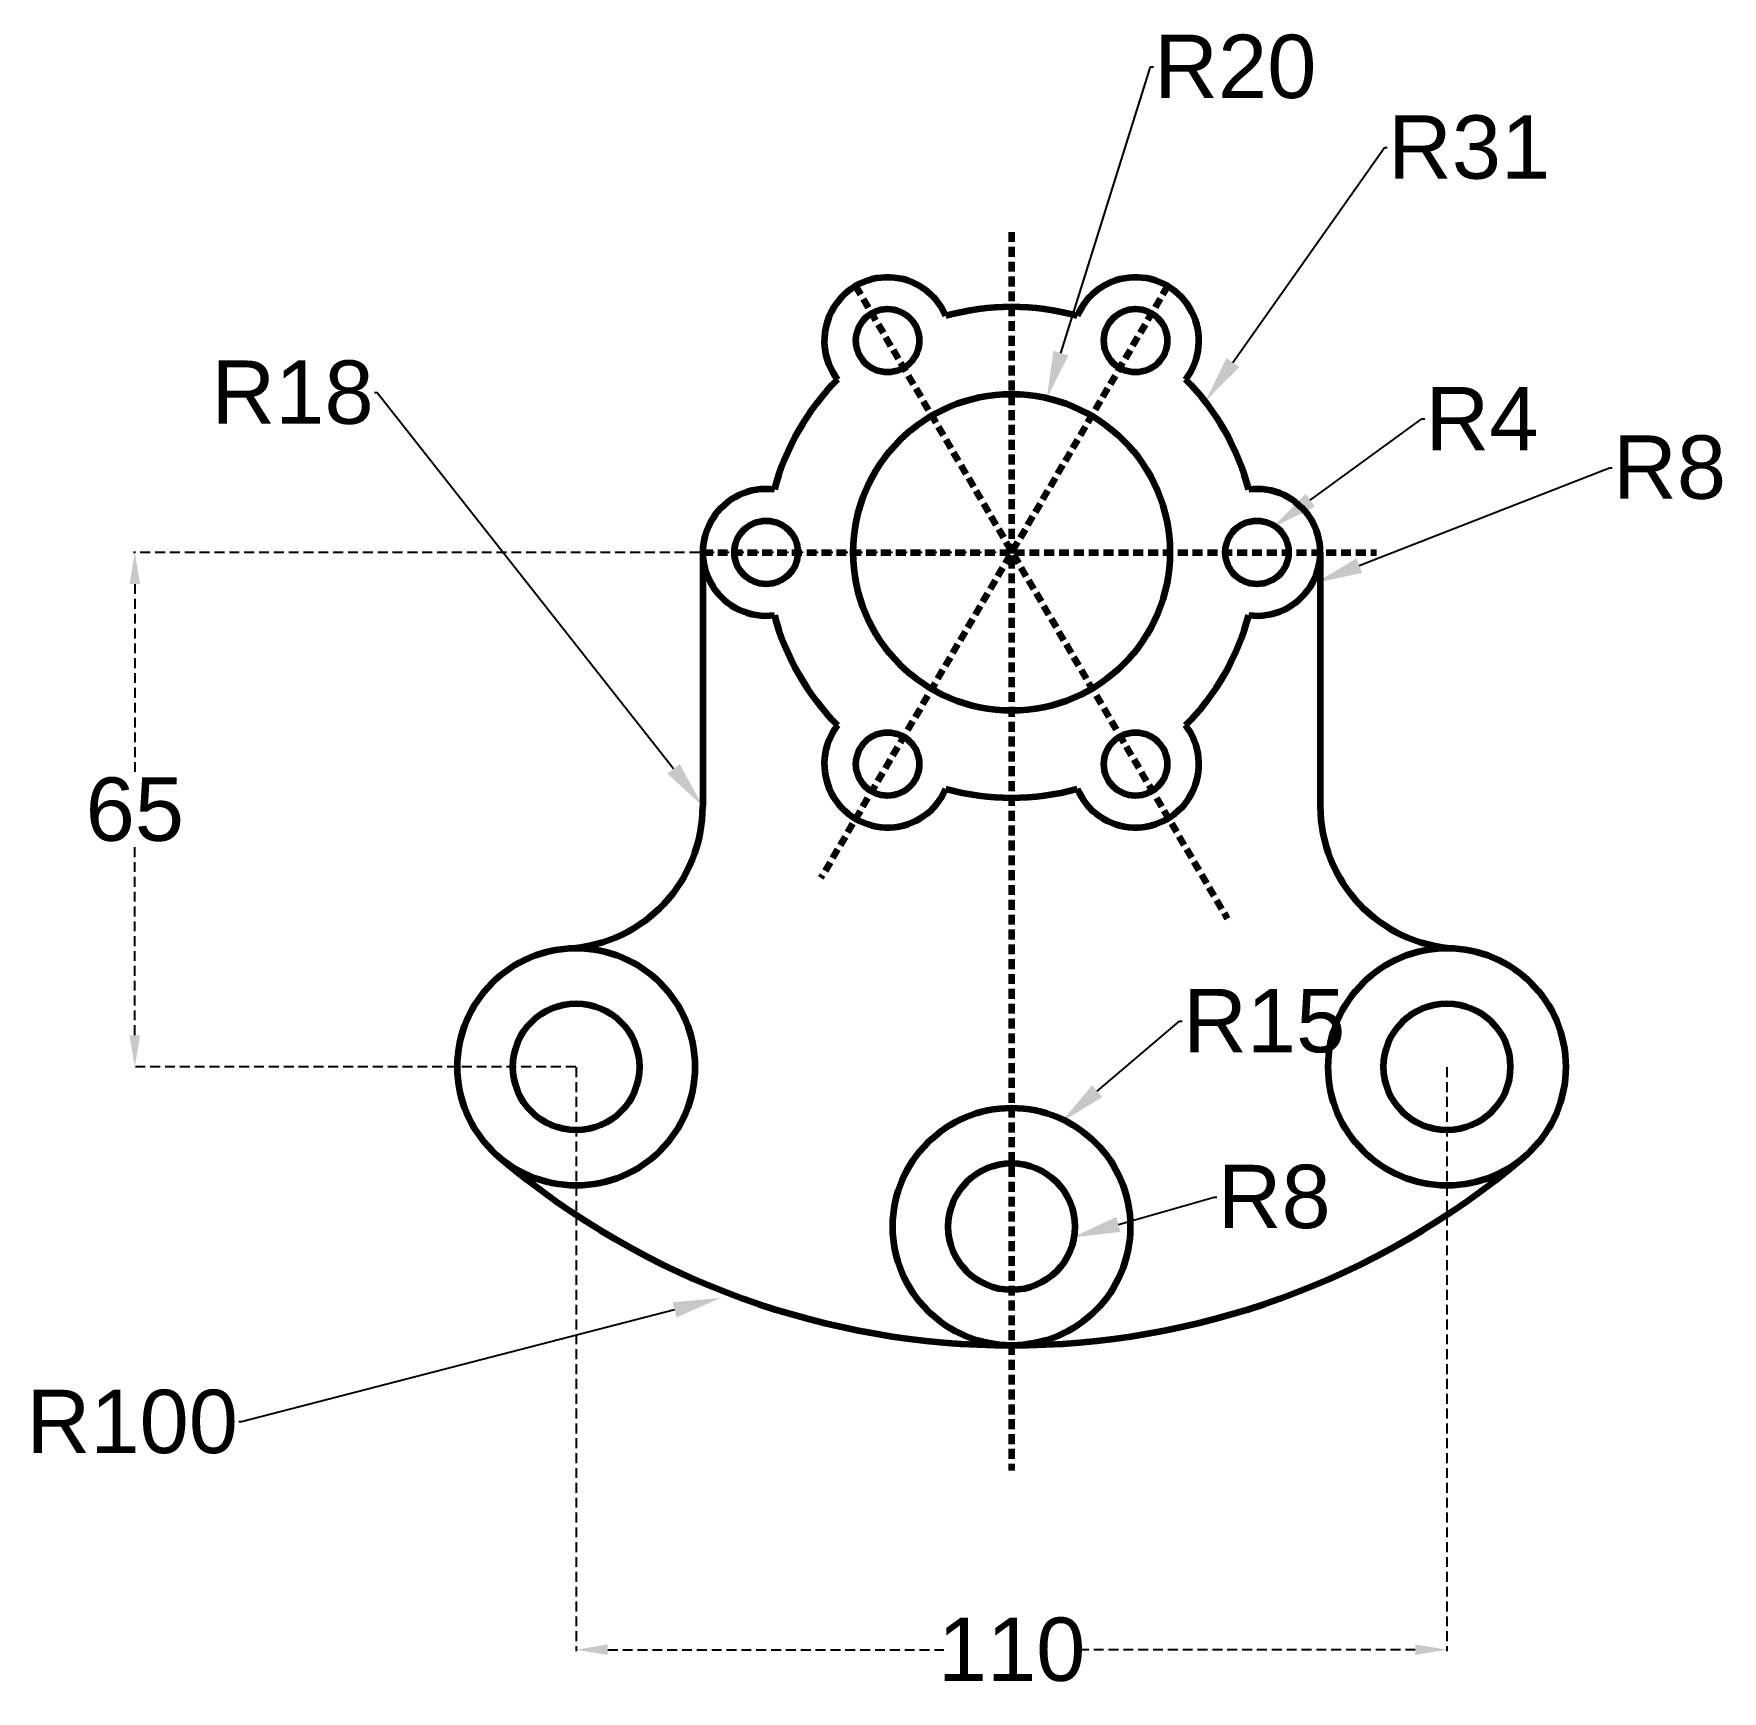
# Model space of a CAD drawing. Header units: centimetres. Extents: x 299 to 512, y 211 to 420.
import ezdxf
from ezdxf import colors
from ezdxf.entities.mleader import LeaderData, LeaderLine
from ezdxf.math import Vec2, Vec3

# ---------------------------------------------------------------- set-up
doc = ezdxf.new("R2010")
doc.units = ezdxf.units.CM
doc.header["$MEASUREMENT"] = 0
doc.linetypes.add('HIDDEN', pattern=[0.375, 0.25, -0.125])
doc.layers.add('dimension', color=110, linetype='Continuous')
doc.styles.get("Standard").update_dxf_attribs({"font": 'arial.ttf'})
doc.dimstyles.new('dim1', dxfattribs={"dimtxt": 8, "dimasz": 4, "dimexe": 0.18, "dimexo": 0.0625, "dimgap": 0.09, "dimtad": 0, "dimtih": 1, "dimtoh": 1, "dimdec": 0, "dimzin": 0, "dimdsep": 46, "dimtxsty": 'Standard', "dimcen": 0.09, "dimadec": 0, "dimazin": 0, "dimtfac": 1, "dimtdec": 0, "dimtofl": 0, "dimtmove": 0, "dimatfit": 3, "dimfxl": 1, "dimtolj": 1, "dimtzin": 0, "dimarcsym": 0})

# ---------------------------------------------------------------- blocks, each defined once
blk = doc.blocks.new('*D14')
at = {"layer": 'Defpoints', "color": 0, "linetype": 'HIDDEN', "ltscale": 5, "transparency": 16777216}
for p in [(422.23, 354.86), (311.48, 289.86), (367.23, 289.86)]:
    blk.add_point(p, dxfattribs=at)
at = {"layer": 'dimension', "color": 0, "linetype": 'HIDDEN', "lineweight": -2, "ltscale": 5, "transparency": 16777216}
for p, q in [((422.17, 354.86), (311.3, 354.86)), ((311.48, 350.86), (311.48, 326.53)), ((311.48, 293.86), (311.48, 318.18)), ((367.17, 289.86), (311.3, 289.86))]:
    blk.add_line(p, q, dxfattribs=at)
at = {"layer": 'dimension', "color": 0, "linetype": 'HIDDEN', "ltscale": 5, "transparency": 16777216}
for points in [[(310.81, 350.86), (312.14, 350.86), (311.48, 354.86)], [(310.81, 293.86), (312.14, 293.86), (311.48, 289.86)]]:
    blk.add_solid(points, dxfattribs=at)
at = {"layer": 'dimension', "color": 0, "linetype": 'HIDDEN', "ltscale": 5, "transparency": 16777216, "insert": (311.48, 322.36), "char_height": 8, "attachment_point": 5}
blk.add_mtext('\\A1;65', dxfattribs=at)
blk = doc.blocks.new('*D15')
at = {"layer": 'Defpoints', "color": 0, "linetype": 'HIDDEN', "ltscale": 5, "transparency": 16777216}
for p in [(367.23, 289.86), (477.23, 289.86), (477.23, 216.22)]:
    blk.add_point(p, dxfattribs=at)
at = {"layer": 'dimension', "color": 0, "linetype": 'HIDDEN', "lineweight": -2, "ltscale": 5, "transparency": 16777216}
for p, q in [((367.23, 289.8), (367.23, 216.04)), ((477.23, 289.8), (477.23, 216.04)), ((371.23, 216.22), (413.69, 216.22)), ((473.23, 216.22), (430.77, 216.22))]:
    blk.add_line(p, q, dxfattribs=at)
at = {"layer": 'dimension', "color": 0, "linetype": 'HIDDEN', "ltscale": 5, "transparency": 16777216}
for points in [[(371.23, 216.89), (371.23, 215.55), (367.23, 216.22)], [(473.23, 216.89), (473.23, 215.55), (477.23, 216.22)]]:
    blk.add_solid(points, dxfattribs=at)
at = {"layer": 'dimension', "color": 0, "linetype": 'HIDDEN', "ltscale": 5, "transparency": 16777216, "insert": (422.23, 216.22), "char_height": 8, "attachment_point": 5}
blk.add_mtext('\\A1;110', dxfattribs=at)

msp = doc.modelspace()

# ---------------------------------------------------------------- linework, layer by layer
at = {"linetype": 'HIDDEN', "lineweight": 100, "ltscale": 5}
for p, q in [((422.23, 395.33), (422.23, 238.86)), ((441.93, 388.51), (398.15, 313.72)), ((402.52, 388.51), (449.47, 308.61)), ((383.23, 354.86), (468.33, 354.86))]:
    msp.add_line(p, q, dxfattribs=at)
at = {"lineweight": 100}
for p, q in [((383.23, 354.86), (383.23, 322.8)), ((461.23, 354.86), (461.23, 322.8))]:
    msp.add_line(p, q, dxfattribs=at)
for centre, radius in [((406.57, 381.61), 4), ((437.89, 381.61), 4), ((422.23, 354.86), 20), ((391.23, 354.86), 4), ((453.23, 354.86), 4), ((406.57, 328.11), 4), ((437.89, 328.11), 4), ((367.23, 289.86), 15), ((477.23, 289.86), 15), ((367.23, 289.86), 8), ((477.23, 289.86), 8), ((422.23, 269.67), 15), ((422.23, 269.67), 8)]:
    msp.add_circle(centre, radius, dxfattribs=at)
for centre, radius, start, end in [((406.57, 381.61), 8, 22.9326, 217.76), ((437.89, 381.61), 8, 322.24, 157.0674), ((422.23, 354.86), 31, 74.481, 105.519), ((422.23, 354.86), 31, 135.1737, 165.1727), ((422.23, 354.86), 31, 14.8273, 44.8263), ((391.23, 354.86), 8, 82.5863, 277.4137), ((453.23, 354.86), 8, 262.5863, 97.4137), ((422.23, 354.86), 31, 194.8273, 224.8263), ((422.23, 354.86), 31, 315.1737, 345.1727), ((406.57, 328.11), 8, 142.24, 337.0674), ((437.89, 328.11), 8, 202.9326, 37.76), ((422.23, 354.86), 31, 254.481, 285.519), ((365.23, 322.8), 18, 273.4746, 0), ((479.23, 322.8), 18, 180, 266.5254), ((422.23, 354.67), 100, 229.6798, 310.3202)]:
    msp.add_arc(centre, radius, start, end, dxfattribs=at)

# ---------------------------------------------------------------- dimensions: what is measured, and where the dimension line sits
at = {"layer": 'dimension', "linetype": 'HIDDEN', "ltscale": 5}
dim = msp.add_linear_dim(base=(311.48, 289.86), p1=(422.23, 354.86), p2=(367.23, 289.86), angle=90, dimstyle='dim1', dxfattribs=at)
dim.commit()
dim.dimension.update_dxf_attribs({"geometry": '*D14', "text_midpoint": (311.48, 322.36)})
dim = msp.add_linear_dim(base=(477.23, 216.22), p1=(367.23, 289.86), p2=(477.23, 289.86), dimstyle='dim1', dxfattribs=at)
dim.commit()
dim.dimension.update_dxf_attribs({"geometry": '*D15', "text_midpoint": (422.23, 216.22)})

# ---------------------------------------------------------------- leaders
ml = msp.add_multileader_mtext('Standard', dxfattribs=at)
ml.set_content('R20', color=256)
ml.set_leader_properties()
ml.build(insert=Vec2(0, 0))
ml.multileader.update_dxf_attribs({"dogleg_length": 0.36, "arrow_head_size": 6})
ctx = ml.context
ctx.base_point, ctx.char_height, ctx.arrow_head_size, ctx.landing_gap_size, ctx.plane_origin = Vec3(440.15, 416.19), 8, 6, 0.09, Vec3(426.67, 374.3)
notes = []
notes.append((ctx, [(0, (1, 1, 0), (439.79, 416.19), (1, 0), 0.36, [(0, [(426.67, 374.3)], 0, [])])]))
ctx.mtext.insert, ctx.mtext.flow_direction = Vec3(440.24, 420.26), 5
ml = msp.add_multileader_mtext('Standard', dxfattribs=at)
ml.set_content('R31', color=256)
ml.set_leader_properties()
ml.build(insert=Vec2(0, 0))
ml.multileader.update_dxf_attribs({"dogleg_length": 0.36, "arrow_head_size": 6})
ctx = ml.context
ctx.base_point, ctx.char_height, ctx.arrow_head_size, ctx.landing_gap_size, ctx.plane_origin = Vec3(469.68, 405.99), 8, 6, 0.09, Vec3(446.72, 373.94)
notes.append((ctx, [(0, (1, 1, 0), (469.32, 405.99), (1, 0), 0.36, [(0, [(446.72, 373.94)], 0, [])])]))
ctx.mtext.insert, ctx.mtext.flow_direction = Vec3(469.77, 410.07), 5
ml = msp.add_multileader_mtext('Standard', dxfattribs=at)
ml.set_content('R18', color=256)
ml.set_leader_properties()
ml.build(insert=Vec2(0, 0))
ml.multileader.update_dxf_attribs({"dogleg_length": 0.36, "arrow_head_size": 6})
ctx = ml.context
ctx.base_point, ctx.char_height, ctx.arrow_head_size, ctx.landing_gap_size, ctx.plane_origin = Vec3(322.42, 375.03), 8, 6, 0.09, Vec3(383.23, 322.8)
ctx.text_align_type = 2
notes.append((ctx, [(0, (1, 1, 0), (342.1, 375.03), (-1, 0), 0.36, [(0, [(383.23, 322.8)], 0, [])])]))
ctx.mtext.insert, ctx.mtext.alignment, ctx.mtext.flow_direction = Vec3(341.65, 379.1), 3, 5
ml = msp.add_multileader_mtext('Standard', dxfattribs=at)
ml.set_content('R4', color=256)
ml.set_leader_properties()
ml.build(insert=Vec2(0, 0))
ml.multileader.update_dxf_attribs({"dogleg_length": 0.36, "arrow_head_size": 6})
ctx = ml.context
ctx.base_point, ctx.char_height, ctx.arrow_head_size, ctx.landing_gap_size, ctx.plane_origin = Vec3(474.42, 371.75), 8, 6, 0.09, Vec3(455.1, 357.91)
notes.append((ctx, [(0, (1, 1, 0), (474.06, 371.75), (1, 0), 0.36, [(0, [(455.1, 357.91)], 0, [])])]))
ctx.mtext.insert, ctx.mtext.flow_direction = Vec3(474.51, 375.75), 5
ml = msp.add_multileader_mtext('Standard', dxfattribs=at)
ml.set_content('R8', color=256)
ml.set_leader_properties()
ml.build(insert=Vec2(0, 0))
ml.multileader.update_dxf_attribs({"dogleg_length": 0.36, "arrow_head_size": 6})
ctx = ml.context
ctx.base_point, ctx.char_height, ctx.arrow_head_size, ctx.landing_gap_size, ctx.plane_origin = Vec3(498.11, 365.56), 8, 6, 0.09, Vec3(460.57, 350.99)
notes.append((ctx, [(0, (1, 1, 0), (497.75, 365.56), (1, 0), 0.36, [(0, [(460.57, 350.99)], 0, [])])]))
ctx.mtext.insert, ctx.mtext.flow_direction = Vec3(498.2, 369.63), 5
ml = msp.add_multileader_mtext('Standard', dxfattribs=at)
ml.set_content('R15', color=256)
ml.set_leader_properties()
ml.build(insert=Vec2(0, 0))
ml.multileader.update_dxf_attribs({"dogleg_length": 0.36, "arrow_head_size": 6})
ctx = ml.context
ctx.base_point, ctx.char_height, ctx.arrow_head_size, ctx.landing_gap_size, ctx.plane_origin = Vec3(443.8, 295.63), 8, 6, 0.09, Vec3(428.49, 282.88)
notes.append((ctx, [(0, (1, 1, 0), (443.44, 295.63), (1, 0), 0.36, [(0, [(428.49, 282.88)], 0, [])])]))
ctx.mtext.insert, ctx.mtext.flow_direction = Vec3(443.89, 299.7), 5
ml = msp.add_multileader_mtext('Standard', dxfattribs=at)
ml.set_content('R8', color=256)
ml.set_leader_properties()
ml.build(insert=Vec2(0, 0))
ml.multileader.update_dxf_attribs({"dogleg_length": 0.36, "arrow_head_size": 6})
ctx = ml.context
ctx.base_point, ctx.char_height, ctx.arrow_head_size, ctx.landing_gap_size, ctx.plane_origin = Vec3(448.17, 273.41), 8, 6, 0.09, Vec3(429.95, 268.31)
notes.append((ctx, [(0, (1, 1, 0), (447.81, 273.41), (1, 0), 0.36, [(0, [(429.95, 268.31)], 0, [])])]))
ctx.mtext.insert, ctx.mtext.flow_direction = Vec3(448.26, 277.48), 5
ml = msp.add_multileader_mtext('Standard', dxfattribs=at)
ml.set_content('R100', color=256)
ml.set_leader_properties()
ml.build(insert=Vec2(0, 0))
ml.multileader.update_dxf_attribs({"dogleg_length": 0.36, "arrow_head_size": 6})
ctx = ml.context
ctx.base_point, ctx.char_height, ctx.arrow_head_size, ctx.landing_gap_size, ctx.plane_origin = Vec3(299.12, 245), 8, 6, 0.09, Vec3(385.47, 260.66)
ctx.text_align_type = 2
notes.append((ctx, [(0, (1, 1, 0), (324.96, 245), (-1, 0), 0.36, [(0, [(385.47, 260.66)], 0, [])])]))
ctx.mtext.insert, ctx.mtext.alignment, ctx.mtext.flow_direction = Vec3(324.51, 249.06), 3, 5
for ctx, leaders in notes:
    for number, flags, end, landing, length, lines in leaders:
        leader = LeaderData()
        leader.index, (leader.has_last_leader_line, leader.has_dogleg_vector, leader.attachment_direction) = number, flags
        leader.last_leader_point, leader.dogleg_vector, leader.dogleg_length = Vec3(end), Vec3(landing), length
        for number, points, colour, breaks in lines:
            line = LeaderLine()
            line.index, line.vertices, line.color, line.breaks = number, Vec3.list(points), colors.encode_raw_color(colour), breaks
            leader.lines.append(line)
        ctx.leaders.append(leader)

doc.saveas('drawing.dxf')
